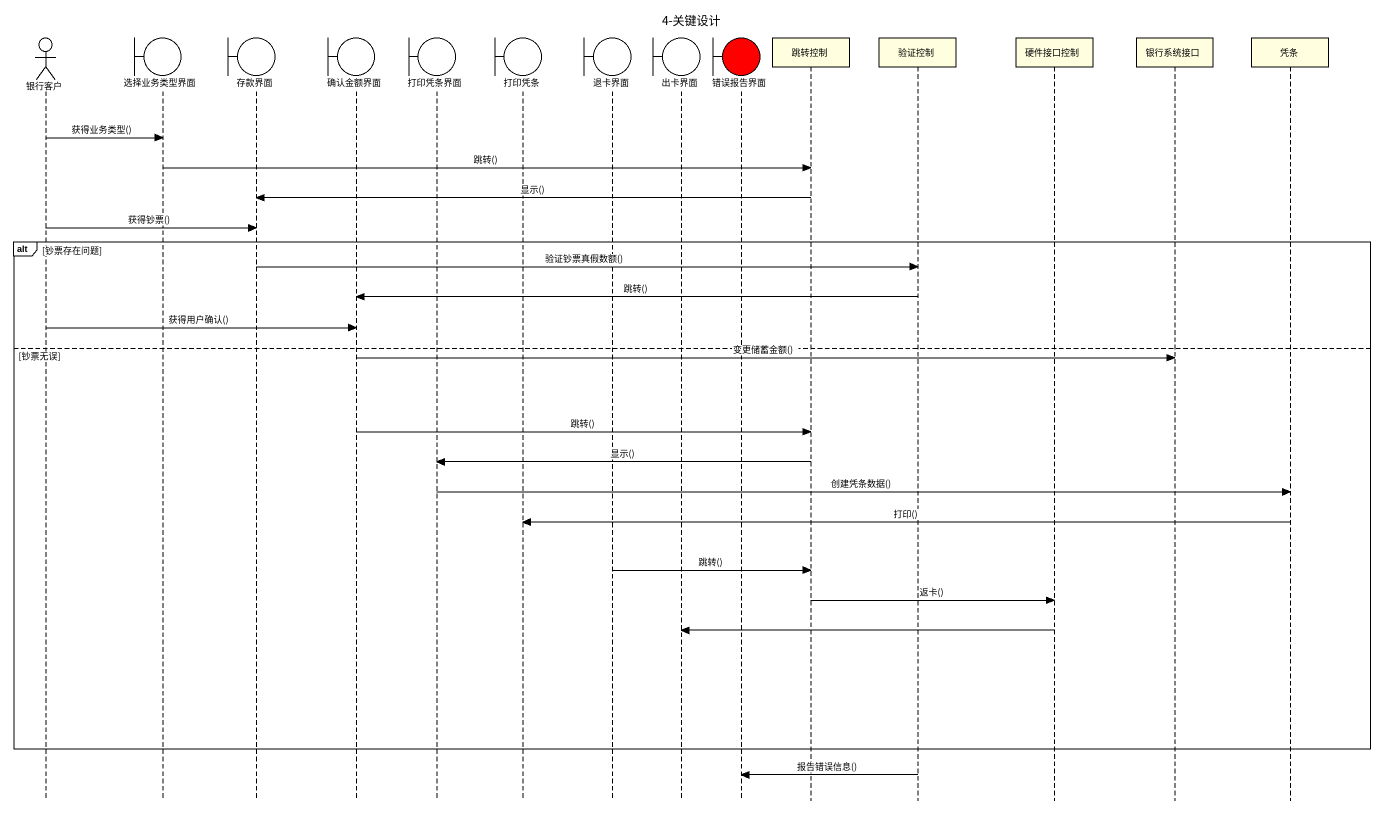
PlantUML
@startuml
title 4-关键设计
hide footbox
actor 银行客户
boundary 选择业务类型界面
boundary 存款界面
boundary 确认金额界面
boundary 打印凭条界面
boundary 打印凭条
boundary 退卡界面
boundary 出卡界面
boundary 错误报告界面 #FF0000
participant 跳转控制 #FFFFE0
participant 验证控制 #FFFFE0
participant 硬件接口控制 #FFFFE0
participant 银行系统接口 #FFFFE0
participant 凭条 #FFFFE0

银行客户 -> 选择业务类型界面 : 获得业务类型()
选择业务类型界面 -> 跳转控制 : 跳转()
跳转控制 -> 存款界面 : 显示()
银行客户 -> 存款界面 : 获得钞票()
alt 钞票存在问题
  存款界面 -> 验证控制 : 验证钞票真假数额()
  验证控制 -> 确认金额界面 : 跳转()
  银行客户 -> 确认金额界面 : 获得用户确认()
else 钞票无误
  确认金额界面 -> 银行系统接口 : 变更储蓄金额()
  确认金额界面 -> 跳转控制 : 跳转()
  跳转控制 -> 打印凭条界面 : 显示()
  打印凭条界面 -> 凭条 : 创建凭条数据()
  凭条 -> 打印凭条 : 打印()
  退卡界面 -> 跳转控制 : 跳转()
  跳转控制 -> 硬件接口控制 : 返卡()
  硬件接口控制 -> 出卡界面
end
验证控制 -> 错误报告界面 : 报告错误信息()
@enduml
